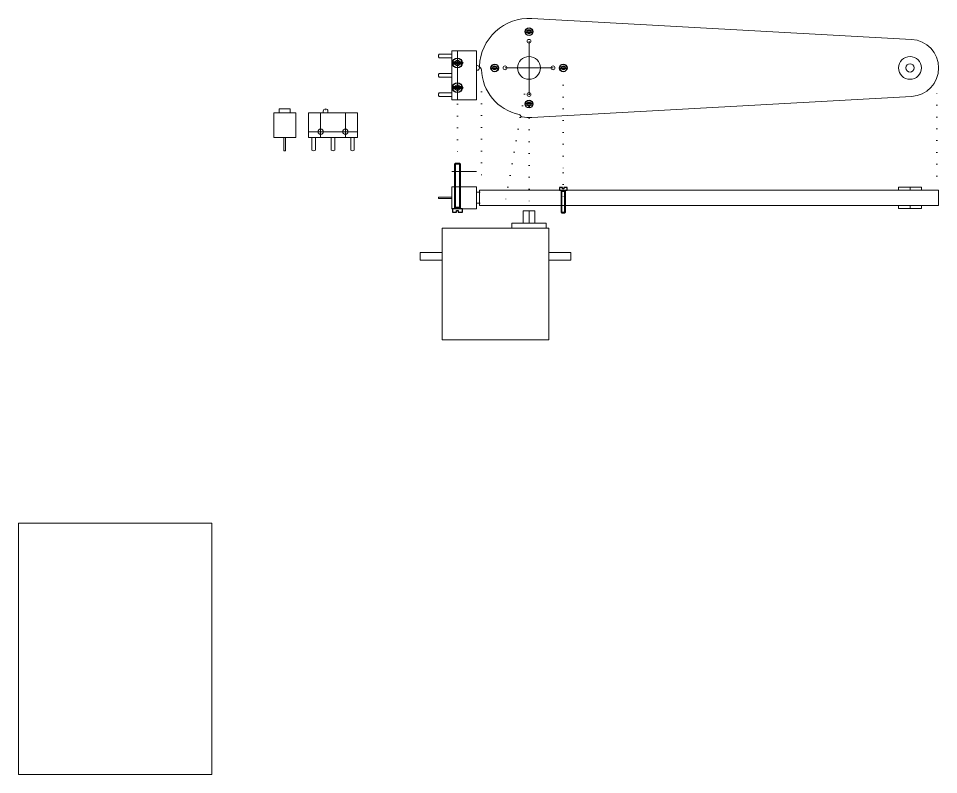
# Model space of a CAD drawing. Header units: millimetres. Extents: x -1272 to 1121, y -1543 to 520.
# Drawn here: x 879.2 to 1120.7, y -720 to -521.5 of the extents above; entities that cross this region are included whole.
import ezdxf

# ---------------------------------------------------------------- set-up
doc = ezdxf.new("R2010")
doc.units = ezdxf.units.MM
doc.linetypes.add('ACAD_ISO04W100', pattern=[30, 24, -3, 0, -3])
doc.linetypes.add('ACAD_ISO07W100', pattern=[3, 0, -3])
doc.layers.get('0').update_dxf_attribs({"lineweight": 5, "true_color": 0xffffff})
doc.layers.add('NULL', color=4, linetype='Continuous', true_color=0x00ffff)
doc.layers.add('redlayer', color=1, linetype='Continuous', true_color=0xff0000)

# ---------------------------------------------------------------- blocks, each defined once
blk = doc.blocks.new('m2 washer top')
at = {"color": 1, "true_color": 0xff0000}
for radius in [3, 1.1]:
    blk.add_circle((0, 0), radius, dxfattribs=at)
blk = doc.blocks.new('M1_DIN84_t')
at = {"layer": 'redlayer', "color": 4, "linetype": 'Continuous', "true_color": 0x00ffff}
for p, q in [((0.984568, 0.175), (-0.984568, 0.175)), ((-0.984568, -0.175), (0.984568, -0.175))]:
    blk.add_line(p, q, dxfattribs=at)
blk.add_circle((0, 0), 1, dxfattribs=at)
blk = doc.blocks.new('M1x6_DIN84_f')
at = {"layer": 'NULL', "color": 4, "linetype": 'Continuous', "true_color": 0x00ffff}
for p, q in [((-1, 0.7), (-1, 0)), ((-0.175, 0.7), (-1, 0.7)), ((-1, 0), (1, 0)), ((-0.5, -5.8465), (-0.5, 0)), ((-0.175, 0.35), (-0.175, 0.7)), ((0.175, 0.35), (-0.175, 0.35)), ((1, 0.7), (0.175, 0.7)), ((0.175, 0.7), (0.175, 0.35)), ((0.5, 0), (0.5, -5.8465)), ((1, 0), (1, 0.7)), ((-0.5, -0.26587), (0.5, -0.26587)), ((-0.3465, -6), (-0.5, -5.8465)), ((0.5, -5.8465), (-0.5, -5.8465)), ((0.3465, -6), (-0.3465, -6)), ((0.5, -5.8465), (0.3465, -6))]:
    blk.add_line(p, q, dxfattribs=at)
at = {"layer": 'NULL', "color": 2, "linetype": 'Continuous', "true_color": 0xffff00}
for p, q in [((-0.3465, -0.26587), (-0.5, 0)), ((0.5, 0), (0.3465, -0.26587)), ((-0.3465, -6), (-0.3465, -0.26587)), ((0.3465, -0.26587), (0.3465, -6))]:
    blk.add_line(p, q, dxfattribs=at)
blk = doc.blocks.new('M1.4x12_DIN84_f')
at = {"layer": 'NULL', "color": 4, "linetype": 'Continuous', "true_color": 0x00ffff}
for p, q in [((-1.3, 0.9), (-1.3, 0)), ((-0.225, 0.9), (-1.3, 0.9)), ((-1.3, 0), (1.3, 0)), ((-0.7, -11.816), (-0.7, 0)), ((-0.225, 0.45), (-0.225, 0.9)), ((0.225, 0.45), (-0.225, 0.45)), ((1.3, 0.9), (0.225, 0.9)), ((0.225, 0.9), (0.225, 0.45)), ((0.7, 0), (0.7, -11.816)), ((1.3, 0), (1.3, 0.9)), ((-0.7, -0.318697), (0.7, -0.318697)), ((-0.516, -12), (-0.7, -11.816)), ((0.7, -11.816), (-0.7, -11.816)), ((0.516, -12), (-0.516, -12)), ((0.7, -11.816), (0.516, -12))]:
    blk.add_line(p, q, dxfattribs=at)
at = {"layer": 'NULL', "color": 2, "linetype": 'Continuous', "true_color": 0xffff00}
for p, q in [((-0.516, -0.318697), (-0.7, 0)), ((0.7, 0), (0.516, -0.318697)), ((-0.516, -12), (-0.516, -0.318697)), ((0.516, -0.318697), (0.516, -12))]:
    blk.add_line(p, q, dxfattribs=at)
blk = doc.blocks.new('M1.4_DIN84_t')
at = {"layer": 'NULL', "color": 4, "linetype": 'Continuous', "true_color": 0x00ffff}
for p, q in [((1.280381, 0.225), (-1.280381, 0.225)), ((-1.280381, -0.225), (1.280381, -0.225))]:
    blk.add_line(p, q, dxfattribs=at)
blk.add_circle((0, 0), 1.3, dxfattribs=at)
blk = doc.blocks.new('m2 washer')
at = {"color": 1, "lineweight": 13, "true_color": 0xff0000}
for p, q in [((-3, 0.65), (3, 0.65)), ((-3, 0.65), (-3, -0.15)), ((0, 0.65), (0, -0.15)), ((3, 0.65), (3, -0.15)), ((-3, -0.15), (3, -0.15))]:
    blk.add_line(p, q, dxfattribs=at)

msp = doc.modelspace()

# ---------------------------------------------------------------- linework, layer by layer
for p, q in [((1013.94, -521.47), (1113.64, -526.96)), ((992.92, -530.87), (989.62, -530.87)), ((992.92, -530), (992.92, -542.8)), ((999.42, -530), (992.92, -530)), ((999.42, -542.8), (999.42, -530)), ((992.92, -531.77), (989.62, -531.77)), ((992.92, -535.95), (989.62, -535.95)), ((1000.59, -534.56), (1000.38, -534.36)), ((992.92, -536.85), (989.62, -536.85)), ((992.92, -541.03), (989.62, -541.03)), ((992.92, -541.93), (989.62, -541.93)), ((992.92, -542.8), (999.42, -542.8)), ((1013.94, -547.43), (1113.64, -541.94)), ((947.65, -546.22), (947.65, -545.22)), ((947.65, -545.22), (950.55, -545.22)), ((950.55, -546.22), (950.55, -545.22)), ((959.23, -545.82), (959.23, -546.22)), ((960.43, -545.82), (960.43, -546.22)), ((946.2, -552.72), (946.2, -546.22)), ((946.2, -546.22), (952, -546.22)), ((952, -552.72), (952, -546.22)), ((968.18, -546.22), (955.38, -546.22)), ((955.38, -546.22), (955.38, -552.72)), ((958.53, -546.22), (958.53, -552.72)), ((965.03, -552.72), (965.03, -546.22)), ((968.18, -552.72), (968.18, -546.22)), ((1010.92, -546.88), (1011.09, -547.12)), ((946.2, -552.72), (952, -552.72)), ((948.9, -552.72), (948.9, -556.22)), ((949.3, -552.72), (949.3, -556.22)), ((955.38, -551.22), (968.18, -551.22)), ((955.38, -552.72), (968.18, -552.72)), ((956.25, -552.72), (956.25, -556.02)), ((957.15, -552.72), (957.15, -556.02)), ((961.33, -552.72), (961.33, -556.02)), ((962.23, -552.72), (962.23, -556.02)), ((966.41, -552.72), (966.41, -556.02)), ((967.31, -552.72), (967.31, -556.02)), ((948.9, -556.22), (949.3, -556.22)), ((992.92, -561.65), (999.42, -561.65)), ((992.92, -565.65), (999.42, -565.65)), ((992.92, -565.65), (992.92, -571.45)), ((999.42, -565.65), (999.42, -571.45)), ((999.42, -567.1), (1000.42, -567.1)), ((1120.72, -566.55), (1000.22, -566.55)), ((1000.22, -566.55), (1000.22, -570.55)), ((1120.72, -570.55), (1120.72, -566.55)), ((992.92, -568.35), (989.42, -568.35)), ((989.42, -568.35), (989.42, -568.75)), ((992.92, -568.75), (989.42, -568.75)), ((992.92, -571.45), (999.42, -571.45)), ((999.42, -570), (1000.42, -570)), ((1120.72, -570.55), (1000.22, -570.55)), ((1014.72, -572), (1011.72, -572)), ((1011.72, -575.2), (1011.72, -572)), ((1013.22, -575.2), (1013.22, -572)), ((1014.72, -575.2), (1014.72, -572)), ((990.42, -584.95), (990.42, -576.55)), ((990.42, -576.55), (1018.42, -576.55)), ((1017.72, -575.2), (1008.72, -575.2)), ((1008.72, -576.55), (1008.72, -575.2)), ((1017.72, -576.55), (1017.72, -575.2)), ((1018.42, -576.55), (1018.42, -584.95)), ((984.67, -584.95), (984.67, -582.95)), ((990.42, -582.95), (984.67, -582.95)), ((1024.17, -582.95), (1018.42, -582.95)), ((1024.17, -582.95), (1024.17, -584.95)), ((990.42, -584.95), (984.67, -584.95)), ((990.42, -605.85), (990.42, -584.95)), ((1018.42, -584.95), (1018.42, -605.85)), ((1024.17, -584.95), (1018.42, -584.95)), ((1018.42, -605.85), (990.42, -605.85)), ((930, -653.96), (879.2, -653.96)), ((879.2, -653.96), (879.2, -720)), ((930, -720), (930, -653.96)), ((879.2, -720), (930, -720))]:
    msp.add_line(p, q)
at = {"color": 2, "linetype": 'ACAD_ISO04W100', "true_color": 0xffff00}
for p, q in [((1013.22, -527.45), (1013.22, -541.45)), ((994.42, -530), (994.42, -536.4)), ((996, -533.15), (992.92, -533.15)), ((1006.92, -534.45), (1019.52, -534.45)), ((994.42, -536.4), (994.42, -542.8)), ((992.92, -539.65), (996, -539.65))]:
    msp.add_line(p, q, dxfattribs=at)
at = {"color": 2, "linetype": 'ACAD_ISO07W100', "true_color": 0xffff00}
for p, q in [((1000.72, -540.77), (1000.72, -563.01)), ((1022.22, -539), (1022.22, -562)), ((1120.22, -562.85), (1120.22, -540)), ((1012.01, -541.35), (1006.7, -571.43)), ((1013.22, -541.45), (1013.22, -572)), ((994.42, -544), (994.42, -558)), ((1022.22, -562), (1022.22, -570.55))]:
    msp.add_line(p, q, dxfattribs=at)
at = {"linetype": 'ACAD_ISO07W100'}
msp.add_line((947.65, -545.42), (950.55, -545.42), dxfattribs=at)
for centre, radius in [((1013.22, -524.95), 0.5), ((1013.22, -527.45), 0.5), ((994.42, -533.15), 0.7), ((1013.22, -534.45), 3), ((1004.22, -534.45), 0.5), ((1006.92, -534.45), 0.5), ((1019.52, -534.45), 0.5), ((1022.22, -534.45), 0.5), ((994.42, -539.65), 0.7), ((1013.22, -541.45), 0.5), ((1013.22, -543.95), 0.5), ((958.53, -551.22), 0.7), ((965.03, -551.22), 0.7)]:
    msp.add_circle(centre, radius)
for centre, radius, start, end in [((1013.22, -534.45), 13, 86.8471, 177.9413), ((1113.22, -534.45), 7.5, 273.1529, 86.8471), ((990.03, -531.32), 0.606, 132.075, 227.925), ((990.03, -536.4), 0.606, 132.075, 227.925), ((999.62, -534.45), 0.6, 0, 90), ((999.62, -534.45), 0.6, 270, 0), ((1000.73, -534), 0.5, 177.9413, 225), ((1000.23, -534.92), 0.5, 2.0518, 45), ((1013.22, -534.45), 12.5, 182.0518, 257.9482), ((990.03, -541.48), 0.606, 132.075, 227.925), ((959.83, -545.82), 0.6, 90, 180), ((959.83, -545.82), 0.6, 0, 90), ((1010.51, -547.17), 0.5, 35, 77.9482), ((1011.5, -546.83), 0.5, 215, 262.0587), ((1013.22, -534.45), 13, 262.0587, 273.1529), ((956.7, -555.62), 0.606, 222.075, 317.925), ((961.78, -555.62), 0.606, 222.075, 317.925), ((966.86, -555.62), 0.606, 222.075, 317.925)]:
    msp.add_arc(centre, radius, start, end)
for start, end in [(90, 180), (0, 90)]:
    msp.add_arc((959.83, -546.02), 0.6, start, end, dxfattribs=at)

# ---------------------------------------------------------------- block references
for name, p in [('M1_DIN84_t', (1013.22, -524.95)), ('M1.4_DIN84_t', (994.42, -533.15)), ('M1_DIN84_t', (1004.22, -534.45)), ('M1_DIN84_t', (1022.22, -534.45)), ('m2 washer top', (1113.22, -534.45)), ('M1.4_DIN84_t', (994.42, -539.65)), ('M1_DIN84_t', (1013.22, -543.95)), ('M1x6_DIN84_f', (1022.22, -566.55)), ('m2 washer', (1113.22, -566.4)), ('m2 washer', (1113.22, -571.2))]:
    msp.add_blockref(name, p)
at = {"rotation": 180}
msp.add_blockref('M1.4x12_DIN84_f', (994.42, -571.45), dxfattribs=at)

doc.saveas('drawing.dxf')
